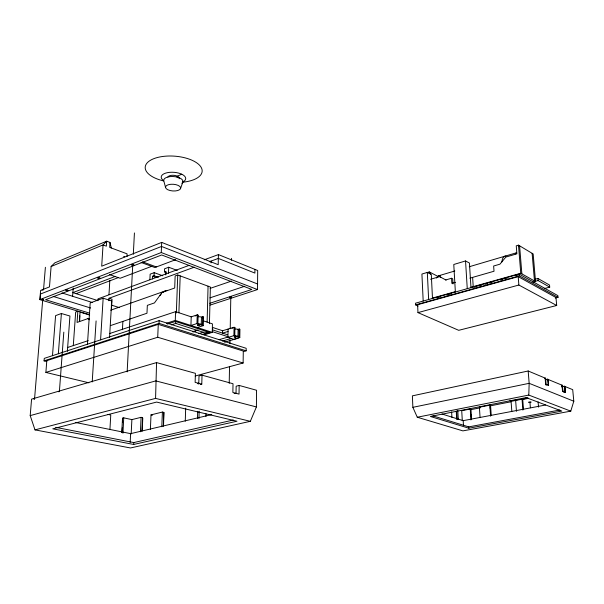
<?xml version="1.0" encoding="UTF-8"?>
<svg xmlns="http://www.w3.org/2000/svg" width="604" height="604" viewBox="0 0 604 604"><rect width="100%" height="100%" fill="white"/><g stroke="black" fill="none" stroke-linecap="round" stroke-linejoin="round"><path stroke-width="0.91" d="M239.154 385.435L239.025 394.102L232.865 392.457L233.016 383.736L202.03 375.167L201.781 384.136L195.13 382.362L195.402 373.332L156.564 362.589L31.574 399.138L30.2 415.612L34.994 429.882L130.464 447.964L250.335 421.32L256.406 406.937L256.564 390.252L239.154 385.435L236.149 386.198L236.036 393.113M210.018 305.126L257.515 289.573L257.689 270.501L218.429 254.594L204.258 259.803M254.933 269.384L254.896 273.091L218.346 258.421L209.271 261.728M34.994 429.882L155.575 398.398L156.564 362.589M243.435 351.596L246.16 350.833L246.19 348.297L159.146 320.618L44.266 358.376L44.069 360.867L46.81 361.562M195.198 376.013L243.125 363.004L243.291 351.067L158.271 324.363L46.81 360.656L45.881 372.426L88.894 382.808M237.984 336.292L238.097 329.391M228.093 329.074L227.934 337.425L233.831 339.335L239.803 337.583L239.931 329.24L239.086 328.954L239.041 337.115A3.654 1.133 0.9 0 0 235.394 335.922L234.775 335.937L234.918 327.549L234.058 327.262L222.612 330.735L212.623 327.451L212.563 329.882M227.934 337.425L233.914 335.658L234.058 327.262M229.218 383.336L229.528 366.379M229.95 343.774L230.018 340.007M230.222 328.735L230.811 296.828M231.491 260.226L231.521 258.353M222.612 330.735L222.559 333.136L228.048 331.483M218.429 254.594L218.195 264.703L161.698 242.4L101.706 266.19L103.042 244.922L106.682 241.185L109.981 242.423L111.325 247.995M204.182 334.827L212.276 332.366L212.434 323.872L203.676 320.966M207.119 322L208.063 286.175M205.934 416.428L206.002 413.74M209.437 323.714L210.373 287.028L177.742 274.994L175.152 275.937L174.699 288.01L162.015 292.479L154.465 302.906L147.338 305.367L146.976 313.234L110.441 325.609M210.985 262.876L211.03 261.087M197.297 327.527L203.314 325.647L203.548 317.017L202.634 316.707L202.461 325.141A3.813 1.216 1.7 0 0 198.535 323.857L197.886 323.872L198.142 315.197L197.221 314.888L191.211 316.828L175.56 311.634L175.288 320.414L166.349 323.314M191.211 316.828L190.94 325.473L196.964 323.57L197.221 314.888M197.485 418.413L197.689 411.286M198.769 384.038L199.003 375.982L202.03 375.167M201.268 324.257L201.472 317.123M198.95 418.7L199.161 411.165M570.78 411.15L528.794 395.076L529.164 383.321L528.175 370.992L412.389 395.854L412.864 407.322L417.273 417.228L462.898 430.879L570.78 411.15L573.8 401.215L572.705 389.648L564.219 386.198A2.605 0.649 -4.3 0 1 561.909 386.658M185.262 421.23L185.685 408.145M178.875 312.872L180.196 275.9M176.345 312.97L177.742 274.994M163.322 426.137L163.865 412.396L162.4 412.056L151.015 414.873L150.381 429.421M163.533 425.843L163.865 412.396M177.259 177.682L177.319 176.172L181.721 174.201M166.175 272.502L164.447 271.868L164.575 268.788L168.72 267.24L177.297 270.449M165.806 274.948L165.957 271.309L164.447 271.868M161.812 426.734L162.4 412.056M168.478 273.272L168.72 267.24M51.114 266.507L103.042 244.922L106.372 246.16L106.682 241.185L54.813 262.853L51.114 266.507L49.475 286.9L40.627 290.411L39.864 299.622L161.268 252.54L161.698 242.4M45.881 372.426L157.72 337.258L158.271 324.363M44.069 360.867L159.033 323.359L159.146 320.618M149.883 279.765L150.147 274.163L154.186 272.653L162.816 275.786M152.442 278.965L152.57 276.262L154.05 275.711L158.369 277.266M154.05 275.711L154.186 272.653M140.407 431.762L141.087 417.334L142.552 417.658L142.778 418.285L142.189 430.863M141.925 431.165L142.552 417.658M133.665 444.461L236.957 421.237L156.617 402.075L52.775 428.825L133.665 444.461L133.763 442.573L233.34 420.022M130.177 442.37L130.615 433.649L211.762 414.571M131.166 433.929L131.883 419.614L141.087 417.334M121.759 432.562L122.521 418.157L123.737 417.847L131.883 419.614M122.083 432.26L122.318 427.768M122.604 422.377L122.521 418.157M122.937 433.174L123.737 417.847M127.15 371.875L132.774 264.476M133.31 254.276L134.428 232.948M122.423 329.709L122.876 321.396M126.931 256.647L127.089 253.846L109.679 247.383L109.981 242.423M109.928 429.625L110.758 415.039L108.003 414.442M109.55 337.628L111.71 300.958L103.156 298.202L90.185 302.951L87.459 344.182M111.491 308.546L112.042 299.237L109.022 298.255L108.879 300.732M108.977 294.601L109.822 280.558M100.581 339.871L103.156 298.202M92.208 381.917L96.096 320.928M97.863 300.709L97.976 298.867L189.203 265.337M79.411 320.513L79.736 315.847M79.66 321.29L79.992 312.117L89.634 315.039M73.288 345.707L75.674 312.026L77.84 311.241L77.055 322.43L87.912 318.602L89.566 319.093M67.369 351.362L69.936 316.035L61.397 313.506L55.583 315.635L52.48 355.673M72.593 296.285L73.19 288.048M59.411 391.332L63.813 332.147M58.354 353.748L61.397 313.506M40.06 299.539L40.521 294.005M34.534 399.161L42.771 299.078M43.541 289.731L45.391 267.285M202.634 316.707L202.604 316.821A3.805 1.246 1.7 0 1 201.668 317.357M202.597 318.233L202.665 318.021A3.805 1.238 1.7 0 0 198.739 316.707L197.757 316.738M180.483 188.735A7.58 3.352 3.9 0 0 170.773 184.288A7.58 3.352 3.9 0 0 167.995 189.822A7.58 3.352 3.9 0 0 180.483 188.735L182.748 182.325M239.086 328.954L239.041 329.052A3.647 1.163 0.9 0 1 238.089 329.558M239.018 330.524L239.146 330.229A3.647 1.155 0.9 0 0 235.515 329.014L234.563 329.037M480.044 417.266L479.402 407.217L489.844 405.163L490.554 405.412L490.086 405.888L510.939 401.788M522.883 410.078L522.007 398.821L522.702 399.085L522.166 399.584L528.523 398.33M198.029 383.827L197.787 383.434L198.467 383.253M562.256 386.394L562.92 386.371A2.605 0.649 -4.3 0 1 564.604 387.073L565.057 392.011A2.612 0.642 -4.2 0 0 563.373 391.316L562.936 391.332L562.384 385.329L547.518 379.206A2.665 0.687 -4.2 0 1 545.865 379.622M547.609 380.286L547.896 380.097A2.665 0.687 -4.2 0 0 546.129 379.357L545.442 379.38M548.145 385.269L548.334 385.156A2.673 0.679 -4.1 0 0 546.56 384.423L546.114 384.438L545.586 378.285L528.175 370.992M40.325 294.088L161.525 246.455L257.568 283.978M115.092 276.489L72.858 292.63L97.229 300.392M76.089 293.657L118.082 277.697M175.711 259.675L154.881 267.512L151.649 266.334L120.158 278.263L109.543 274.594M109.022 298.255L194.322 267.179M110.721 310.184L165.707 290.781M210.177 288.365L231.536 281.071M209.943 297.863L244.756 286.243M430.531 274.193L430.441 272.502L438.512 276.73M67.686 347.459L88.199 340.648M109.603 333.551L175.613 311.649M209.814 303.291L251.838 289.452L161.676 254.971L45.579 299.727L89.686 313.166M167.406 324.031L175.454 321.434L209.263 332.328L202.068 334.525M171.4 324.846L175.787 323.442L203.238 332.238L209.263 332.328M202.144 317.515L203.631 317.04M192.555 331.679L197.953 330.011M193.152 331.928L195.824 331.098M198.739 333.619L203.238 332.238M203.767 334.457L210.003 332.562M518.308 246.198L519.591 245.805L521.871 273.891M432.494 298.565L431.286 274.382L427.315 272.427L421.917 274.05L423.185 301.049M470.992 287.859L469.414 263.019L465.541 260.951L453.77 264.484L455.371 292.019M427.292 272.525L429.278 271.928L430.441 272.502M532.819 282.279L535.529 281.539L533.166 253.952L518.496 245.148L516.254 245.82L516.888 253.823L505.827 257.085L499.908 264.19L493.642 266.009L494.012 271.241L469.912 278.165M219.101 339.69L227.965 337.062M438.595 275.794L454.827 270.992M469.263 266.734L516.556 252.759A13.024 5.73 74.2 0 0 515.348 253.884M430.561 279.267L439.606 276.602L440.761 277.176M222.597 340.996L231.468 338.383M224.56 342.181L238.127 338.21M445.692 279.969L451.558 278.263L452.713 278.837L453 283.933M455.461 282.317L451.845 283.359L451.558 278.263M432.162 298.165L455.363 291.649M470.539 287.383L520.769 273.272L535.529 281.539M555.31 298.029L558.036 297.327L557.877 295.628L519.229 274.088L415.529 303.2L415.605 304.877L418.157 306.009M437.734 297.47L440.414 296.723M446.666 294.971L451.135 293.718M477.039 286.455L474.359 287.21L473.219 286.628L472.622 277.387M478.829 285.956L481.509 285.201M485.08 284.205L487.76 283.45M489.55 282.951L492.23 282.196M500.271 279.946L502.951 279.191M504.733 278.693L507.413 277.938M515.454 275.688L518.134 274.933M415.605 304.877L519.372 275.877L558.036 297.327M518.194 276.632L417.613 304.71L417.968 312.615L458.7 330.32L556.699 305.488L555.959 297.508L518.194 276.632L518.866 285.028L556.699 305.488M30.2 415.612L155.779 380.897L256.406 406.937M535.197 279.199L537.907 278.459L549.527 285.043L549.716 287.111L544.34 288.546M417.968 312.615L518.866 285.028M534.472 281.547L538.089 280.558L549.716 287.111M200.264 384.537L201.781 384.136M58.407 391.702L59.494 391.634M33.567 398.95L34.632 398.889M546.227 379.682L548.062 379.327L548.598 385.458L545.661 384.25L545.133 378.096M412.864 407.322L529.164 383.321L573.8 401.215M562.052 386.832L564.74 386.311L565.291 392.298L563.472 392.087M417.273 417.228L528.794 395.076M526.914 397.447L430.38 416.466L468.81 428.206L561.841 411.09L526.084 397.583M471.581 419.244L470.969 409.263L470.252 409.021L461.728 410.705L462.302 420.641M513.793 400.444L515.612 400.082L516.458 411.294M516.526 399.901L518.353 399.546M528.047 398.021L512.494 401.086L509.836 400.12M470.546 409.723L480.278 407.813M442 414.019L463.185 420.656L545.533 405.02M433 415.892L468.734 426.869L559.87 410.018M561.954 386.862L562.732 386.87M198.142 315.197L197.802 315.205A3.805 1.246 1.7 0 0 196.126 315.507M234.918 327.549L234.586 327.564A3.647 1.163 0.9 0 0 233.71 327.662M545.586 378.285L545.344 378.293A2.665 0.687 -4.2 0 0 544.657 378.361M545.812 384.914L546.605 385.027M234.141 393.363L235.462 393.514M562.384 385.329L562.158 385.337A2.605 0.649 -4.3 0 0 561.478 385.397M55.689 427.345L133.763 442.573M75.289 422.423L130.615 433.649M151.015 414.873L152.48 415.205M155.575 398.398L250.335 421.32M157.72 337.258L243.125 363.004M39.864 299.622L89.301 314.616M53.167 296.405L90.623 308.002M159.033 323.359L246.16 350.833M62.001 292.948L92.321 302.498M111.249 305.043L119.305 307.61M212.668 331.747L227.927 336.692M175.288 320.414L212.276 332.366M212.457 329.844L227.61 334.782M196.964 323.57L203.314 325.647M233.914 335.658L239.803 337.583M479.402 407.217L480.12 407.458M152.57 276.262L156.013 277.493M511.754 401.237L511.052 400.981L511.815 411.233M123.677 256.406L124.726 256.791M142.476 261.804L156.406 266.945M141.042 262.438L151.649 266.334M161.268 252.54L257.515 289.573M562.505 391.15L565.291 392.298L564.71 386.303M439.606 276.602L446.084 280.12M87.912 318.602L89.218 319.773M165.534 187.406L163.737 180.604A9.649 4.326 4 0 1 175.319 176.738A9.649 4.326 4 0 1 181.902 183.337M175.454 321.434L175.787 323.442M564.438 386.59L564.899 391.528M561.954 385.148L562.543 391.166M547.7 379.591L548.138 384.65M547.617 379.138L547.707 380.218M537.907 278.459L538.089 280.558M532.116 253.318L534.472 280.943M538.089 401.871L538.526 407.119M518.496 245.148L520.769 273.272M529.965 402.558L530.38 407.776M519.229 274.088L519.372 275.877M522.702 399.085L523.502 409.391M490.554 405.412L491.233 415.514M490.146 406.802L490.267 408.636M489.844 405.163L490.584 416.201M465.541 260.951L467.262 288.674M470.818 414.253L470.984 416.971M470.252 409.021L470.916 419.923M468.734 426.869L468.81 428.206M463.185 420.656L463.442 425.125M457.779 410.305L458.293 419.387M456.692 411.437L457.152 419.599M456.239 410.984L456.7 419.146M451.626 411.898L451.92 417.394M429.278 271.928L429.361 273.62M427.315 272.427L428.636 299.516M42.038 290.177A1.54 0.513 5 0 1 43.216 289.943M195.198 316.051A3.805 1.246 1.7 0 1 195.545 315.756M232.004 328.342A3.647 1.163 0.9 0 1 232.948 327.836M160.068 295.507A19.162 13.726 70.1 0 1 161.479 293.627M162.567 292.578A19.162 13.726 70.1 0 1 167.459 290.343M436.556 278.074A12.344 6.244 74.1 0 1 440.195 275.469M501.901 261.879A12.918 5.814 74.2 0 1 505.941 256.051M163.707 180.943A28.547 13.099 4.2 0 1 151.143 159.894A28.547 13.099 4.2 0 1 196.995 163.035A28.547 13.099 4.2 0 1 182.431 182.227M163.261 180.339A12.284 5.542 4.1 0 1 165.843 173.054A12.284 5.542 4.1 0 1 182.416 174.548A12.284 5.542 4.1 0 1 182.521 182.083M167.859 177.04A5.746 2.59 4.1 0 1 174.654 175.409A5.746 2.59 4.1 0 1 179.078 178.746M229.754 297.236C231.558 298.859 232.616 296.081 229.754 297.236M234.276 336.949C236.224 338.497 237.274 335.839 234.276 336.949M528.757 402.211C531.331 403.563 532.411 400.845 528.757 402.211M41.661 299.471C43.254 301.2 44.809 298.595 41.661 299.471M131.982 265.164A1.208 0.445 3.7 0 0 133.945 265.005A1.208 0.445 3.7 0 0 132.344 264.424A1.208 0.445 3.7 0 0 131.982 265.164M66.236 290.577A1.155 0.385 4.6 0 0 68.063 290.441A1.155 0.385 4.6 0 0 66.463 289.928A1.155 0.385 4.6 0 0 66.236 290.577M98.112 278.255A1.178 0.415 4.2 0 0 100 278.112A1.178 0.415 4.2 0 0 98.392 277.568A1.178 0.415 4.2 0 0 98.112 278.255M197.833 325.337A1.2 0.385 1.7 0 0 199.818 325.201A1.2 0.385 1.7 0 0 198.308 324.703A1.2 0.385 1.7 0 0 197.833 325.337"/></g></svg>
